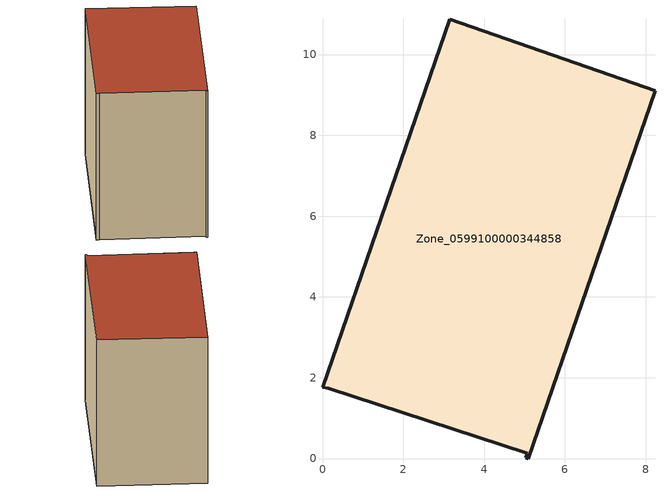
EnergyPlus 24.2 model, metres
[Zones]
Zone_0599100000344858
 floor ground (C_G): 5.07,0.13 0.14,1.75 0,1.77 3.15,10.87 8.23,9.1 5.09,0 5.04,0.02 z0
 wall outside (C_F): 8.23,9.1 3.15,10.87 0,1.77 0.14,1.75 5.07,0.13 5.04,0.02 5.09,0 8.23,9.1 z0:7.83
 roof outside (C_R): 5.07,0.13 5.04,0.02 5.09,0 8.23,9.1 3.15,10.87 0,1.77 0.14,1.75 z7.83
[BUILDING]
Pand.0599100000344858: North Axis=0; Terrain=City; Loads Convergence Tolerance Value=0.04; Temperature Convergence Tolerance Value=0.4; Solar Distribution=FullExterior; Maximum Number of Warmup Days=25; Minimum Number of Warmup Days=1
[Site:Location]
Rotterdam.The.Hague.AP_ZH_NLD Design_Conditions: Latitude=51.96; Longitude=4.45; Time Zone=1; Elevation=-4.5
[SITE:GROUNDTEMPERATURE:BUILDINGSURFACE]
18, 18, 18, 18, 18, 18, 18, 18, 18, 18, 18, 18
[MATERIAL] Thermal Absorptance=0.9; Solar Absorptance=0.7; Visible Absorptance=0.7
Name | Roughness | Thickness | Conductivity | Density | Specific Heat
G.TI.1992-2005 | MediumSmooth | 0.15 | 0.06 | 540 | 1210
F.TI.1992-2005 | Rough | 0.3 | 0.12 | 1920 | 840
R.TI.1992-2005 | MediumRough | 0.2 | 0.08 | 1500 | 1000
[CONSTRUCTION]
C_G: G.TI.1992-2005
C_F: F.TI.1992-2005
C_R: R.TI.1992-2005
[ZONE]
Zone_0599100000344858: Type=1; Multiplier=1; Ceiling Height=Autocalculate; Volume=Autocalculate; Floor Area=autocalculate; Part of Total Floor Area=Yes
[ZONEINFILTRATION:DESIGNFLOWRATE]
Infil_Zone_0599100000344858: Zone or ZoneList or Space or SpaceList=Zone_0599100000344858; Schedule=AlwaysOn; Design Flow Rate Calculation Method=Flow/Area; Flow Rate per Floor Area=0.0015; Constant Term Coefficient=1; Temperature Term Coefficient=0; Velocity Term Coefficient=0; Velocity Squared Term Coefficient=0
[HVACTEMPLATE:ZONE:IDEALLOADSAIRSYSTEM]
Zone_0599100000344858: Maximum Heating Supply Air Temperature=50; Minimum Cooling Supply Air Temperature=13; Maximum Heating Supply Air Humidity Ratio=0.0156; Minimum Cooling Supply Air Humidity Ratio=0.0077; Heating Limit=NoLimit; Cooling Limit=NoLimit; Dehumidification Control Type=ConstantSensibleHeatRatio; Cooling Sensible Heat Ratio=0.7; Dehumidification Setpoint=60; Humidification Control Type=None; Humidification Setpoint=30; Outdoor Air Method=None; Outdoor Air Flow Rate per Person=0.00944; Outdoor Air Flow Rate per Zone Floor Area=0; Outdoor Air Flow Rate per Zone=0; Demand Controlled Ventilation Type=None; Outdoor Air Economizer Type=NoEconomizer; Heat Recovery Type=None; Sensible Heat Recovery Effectiveness=0.7; Latent Heat Recovery Effectiveness=0.65
[ZONECONTROL:THERMOSTAT]
ThermostatControl_Zone_0599100000344858: Zone or ZoneList=Zone_0599100000344858; Control Type Schedule=DualSetpointControlType; Control 1=Thermostat_Zone_0599100000344858; Temperature Difference Between Cutout And Setpoint=0
[THERMOSTATSETPOINT:DUALSETPOINT]
Thermostat_Zone_0599100000344858: Heating Setpoint Temperature Schedule=HeatingSetpoint_Zone_0599100000344858; Cooling Setpoint Temperature Schedule=CoolingSetpoint_Zone_0599100000344858
[SCHEDULE:COMPACT]
HeatingSetpoint_Zone_0599100000344858: Through: 12/31, For: AllDays, Until: 24:00, 21
CoolingSetpoint_Zone_0599100000344858: Through: 12/31, For: AllDays, Until: 24:00, 24
DualSetpointControlType: Through: 12/31, For: AllDays, Until: 24:00, 4
AlwaysOn: Through: 12/31, For: AllDays, Until: 24:00, 1
